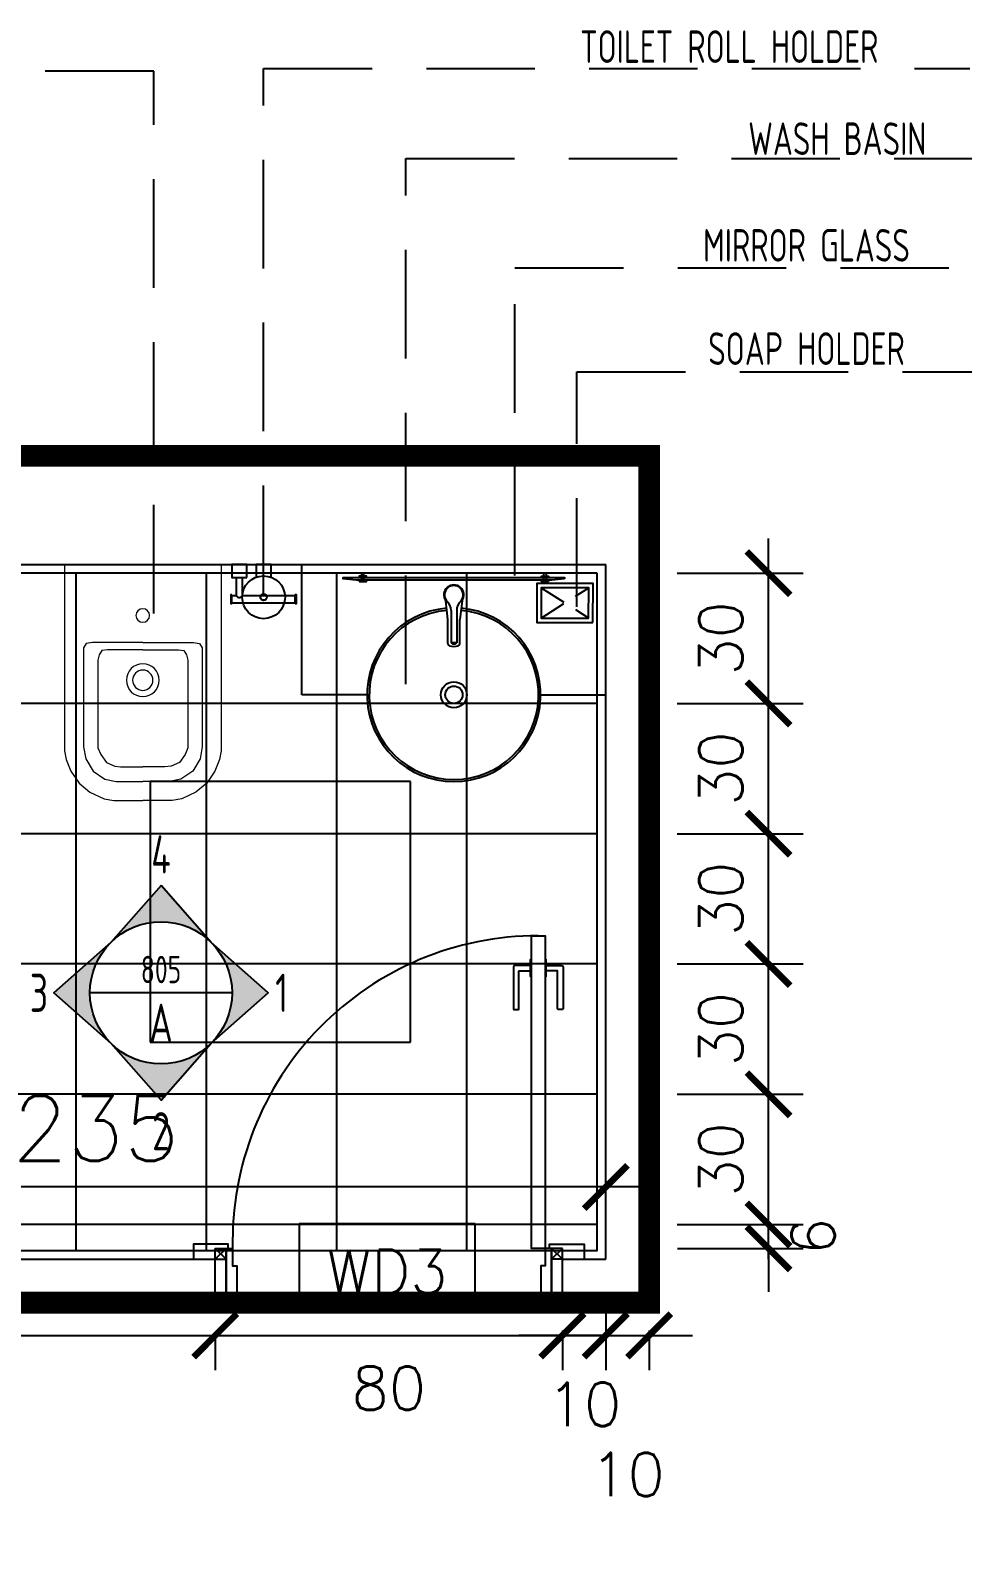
# Model space of a CAD drawing. Header units: centimetres. Extents: x -1797 to 2001, y -8788 to 1856.
# Drawn here: x -848.2 to -631.2, y -7765.4 to -7417.3 of the extents above; entities that cross this region are included whole.
import ezdxf
from ezdxf.enums import TextEntityAlignment as Align
from ezdxf.xclip import XClip

# ---------------------------------------------------------------- set-up
doc = ezdxf.new("R2010")
doc.units = ezdxf.units.CM
doc.header["$LTSCALE"] = 100
doc.header["$MEASUREMENT"] = 0
doc.header["$XCLIPFRAME"] = 0
doc.header["$PDMODE"] = 35
for name, pattern in [('[01]-A-P4-PL0 (Grnd Flr 4-Bedrm)$0$[01]-A-P4-PL0 (Grnd Flr 4-Bedrm)$0$HIDDEN', [0.375, 0.25, -0.125]), ('HIDDEN', [0.375, 0.25, -0.125]), ('HIDDEN2', [0.1875, 0.125, -0.0625])]:
    doc.linetypes.add(name, pattern=pattern)
for name, color, linetype in [('A0-01 FLOOR PLANS$0$BATH FIXTURES', 85, 'Continuous'), ('A0-01 FLOOR PLANS$0$COUNTERS', 85, 'Continuous'), ('A0-01 FLOOR PLANS$0$DOOR', 1, 'Continuous'), ('A0-01 FLOOR PLANS$0$TEXT-SCHED', 3, 'Continuous'), ('A0-01 FLOOR PLANS$0$WALL-01', 7, 'Continuous'), ('BATH FIXTURES', 85, 'Continuous'), ('DIM', 1, 'Continuous'), ('HATCH-1', 252, 'Continuous'), ('HIDDEN -03', 8, 'HIDDEN'), ('ID_Ceiling_01', 161, 'Continuous'), ('ID_Flooring_01', 123, 'Continuous'), ('ID_Flooring_02', 127, 'Continuous'), ('Text-1', 3, 'Continuous'), ('WALL-01', 7, 'Continuous'), ('WALL-04', 1, 'Continuous')]:
    doc.layers.add(name, color=color, linetype=linetype)
doc.styles.add('22', font='romans.shx')
doc.styles.add('A0-01 FLOOR PLANS$0$A0-01 GROUND FLOOR PLAN - For Entry modification$0$ROMANS', font='romans')
doc.styles.add('HB25Small', font='ARCHSTYL.SHX', dxfattribs={"width": 0.8, "height": 2.5})
doc.styles.add('HB35Norm', font='ARCHSTYL.SHX', dxfattribs={"width": 0.8, "height": 3.5})
doc.dimstyles.new('100', dxfattribs={"dimtxt": 15, "dimasz": 10, "dimexe": 8, "dimexo": 12, "dimgap": 6, "dimtad": 1, "dimdec": 0, "dimzin": 0, "dimdsep": 46, "dimtxsty": '22', "dimblk": 'ARCHTICK', "dimcen": 30, "dimdle": 8, "dimclrd": 1, "dimclre": 1, "dimclrt": 2, "dimadec": 0, "dimazin": 0, "dimtfac": 1, "dimtdec": 0, "dimtmove": 2, "dimatfit": 3, "dimldrblk": 'OBLIQUE', "dimfxl": 100, "dimtolj": 1, "dimtzin": 0, "dimarcsym": 0})
doc.dimstyles.new('A0-01 FLOOR PLANS$0$A0-01 GROUND FLOOR PLAN - For Entry modification$0$text', dxfattribs={"dimtxt": 18, "dimasz": 10, "dimexe": 10, "dimexo": 10, "dimgap": -6, "dimtad": 1, "dimtih": 1, "dimtoh": 1, "dimdec": 0, "dimdsep": 46, "dimtxsty": 'A0-01 FLOOR PLANS$0$A0-01 GROUND FLOOR PLAN - For Entry modification$0$ROMANS', "dimblk1": 'A0-01 FLOOR PLANS$0$A0-01 GROUND FLOOR PLAN - For Entry modification$0$_ARCHTICK', "dimblk2": 'A0-01 FLOOR PLANS$0$A0-01 GROUND FLOOR PLAN - For Entry modification$0$_ARCHTICK', "dimsah": 1, "dimcen": 25, "dimdle": 10, "dimse1": 1, "dimse2": 1, "dimsd1": 1, "dimsd2": 1, "dimclrd": 1, "dimclre": 1, "dimclrt": 2, "dimadec": 0, "dimazin": 0, "dimtfac": 1, "dimtdec": 0, "dimtmove": 2, "dimatfit": 3, "dimldrblk": 'A0-01 FLOOR PLANS$0$A0-01 GROUND FLOOR PLAN - For Entry modification$0$_ARCHTICK', "dimfxl": 1, "dimtolj": 1, "dimtzin": 0, "dimarcsym": 0})

# ---------------------------------------------------------------- blocks, each defined once
blk = doc.blocks.new('A0-01 FLOOR PLANS$0$Bath_WashBasin_D-40_01')
for p, q in [((-1.400000000001455, -7.95743741578076), (-1.875695655495292, -3.631076935400415)), ((-0.6500000000014552, -5.899999999999409), (-0.6500000000014552, -13.37462112513072)), ((0.6500000000014552, -5.899999999999409), (0.6499999999996362, -13.37462112513163)), ((1.875695747105055, -3.631076806308556), (1.399999999997817, -7.95743741577985)), ((-1.400000000001455, -13.50000000001114), (-1.400000000001455, -7.95743741578076)), ((1.400000000001455, -13.50000000001137), (1.399999999997817, -7.95743741577985)), ((0.6499999999996362, -13.37462112513163), (-0.6500000000014552, -13.37462112513072))]:
    blk.add_line(p, q)
for radius in [3, 2]:
    blk.add_circle((0, -25.29999999999995), radius)
for centre, radius, start, end in [((0, -2.299999999999955), 2.3, 324.638799914415, 215.3612040288909), ((-1.582957338541746e-07, -2.299999999999955), 2.15, 320.9724882482038, 219.0275117517658), ((0, -25.29999999999995), 20, 94.83111626822225, 85.1688835999918), ((0, -25.29999999999995), 19.5, 94.79409498001834, 85.20590491068913), ((-3.610917456431707, -5.890088038634531), 2.960934047014879, 359.8081974793789, 49.04726669728846), ((3.61091713984024, -5.890088038634531), 2.960934047014879, 130.9527333027286, 180.1918025206211), ((0, -12.54999999999995), 1.05, 231.7533801217575, 308.2466198783646)]:
    blk.add_arc(centre, radius, start, end)
blk.add_ellipse((-2.257191226817667e-06, -13.50000000004525), major_axis=(-1.399997742810228, 4.547473508864641e-11), ratio=0.5000008061070239, start_param=6.283185307179586, end_param=9.42477796076938)
blk = doc.blocks.new('*D1126')
at = {"layer": 'A0-01 FLOOR PLANS$0$TEXT-SCHED', "color": 1, "lineweight": -2, "transparency": 16777216}
for p, q in [((-1550.108900710541, 2531.181393023823), (-1590.68032928197, 2531.181393023823)), ((-1590.68032928197, 2531.181393023823), (-1590.68032928197, 2509.181393023823)), ((-1550.108900710541, 2509.181393023823), (-1550.108900710541, 2531.181393023823)), ((-1590.68032928197, 2509.181393023823), (-1550.108900710541, 2509.181393023823))]:
    blk.add_line(p, q, dxfattribs=at)
at = {"layer": 'Defpoints', "color": 0, "transparency": 16777216}
blk.add_point((-1570.394614996266, 2520.181393023823), dxfattribs=at)
blk.add_point((-1570.394614996266, 2520.181393023823), dxfattribs=at)
blk.add_point((-1570.394614996266, 2520.181393023823), dxfattribs=at)
at = {"layer": 'A0-01 FLOOR PLANS$0$TEXT-SCHED', "color": 2, "transparency": 16777216, "insert": (-1570.394614996255, 2520.181393023823), "char_height": 8, "width": 47.14285714285714, "attachment_point": 5, "style": 'A0-01 FLOOR PLANS$0$A0-01 GROUND FLOOR PLAN - For Entry modification$0$ROMANS'}
blk.add_mtext('\\A1;{\\H1.25x;WD3}', dxfattribs=at)
blk = doc.blocks.new('A0-01 FLOOR PLANS$0$A0-01 GROUND FLOOR PLAN - For Entry modification$0$_ARCHTICK')
at = {"color": 0, "linetype": 'ByBlock', "const_width": 0.15}
blk.add_lwpolyline([(-0.5, -0.5), (0.5, 0.5)], dxfattribs=at)
blk = doc.blocks.new('A0-01 FLOOR PLANS$0$BID2')
at = {"layer": 'A0-01 FLOOR PLANS$0$BATH FIXTURES', "lineweight": 18}
for points in [[(18.07226992117648, 0), (0, 0), (0, -42.87335516365874), (0.3845909671235859, -44.94026304284034), (1.442244397148897, -47.63172132232376), (3.364633824114208, -50.37146550094349), (5.816019588688505, -52.4381472166624), (9.13259367712999, -53.97605875823592), (11.34322843640985, -54.31304231660943), (18.07226992117648, -54.31304231660943)], [(18.07226992117648, 0), (36.09636702494754, 0), (36.09636702494754, -42.87335516365874), (35.76006195696027, -44.94026304284034), (34.65457495472401, -47.63172132232376), (32.78024526343142, -50.37146550094349), (30.28091284491347, -52.4381472166624), (27.01239849214653, -53.97605875823592), (24.80119832421224, -54.31304231660943), (18.07226992117648, -54.31304231660943)], [(18.07226992117648, -17.92786455069199), (6.440683070721207, -17.92786455069199), (4.998891000497679, -18.21656220993009), (4.373775191539607, -19.22581665908729), (4.373775191539607, -41.96010710411883), (4.902771529148595, -44.74779793668131), (6.58497535947572, -47.63172132232376), (9.276433638959134, -49.41027078745992), (11.92028450969156, -49.98687453381899), (18.07226992117648, -49.98687453381899)], [(18.07226992117648, -19.65835428015453), (9.901549447915386, -19.65835428015453), (8.60371042125189, -19.80264656890813), (8.026767429699248, -20.81178793633444), (7.690349279981092, -22.01339440991887), (7.690349279981092, -42.20051886422061), (8.363185579419223, -43.73854348752411), (9.66102460608272, -45.56492652487304), (11.58352711478074, -46.43011484873841), (12.92942587711877, -46.62257995489745), (18.07226992117648, -46.62257995489745)], [(18.07226992117648, -17.92786455069199), (29.70385677162994, -17.92786455069199), (31.14610116877884, -18.21656220993009), (31.72259183340793, -19.22581665908729), (31.72259183340793, -41.96010710411883), (31.24188139493526, -44.74779793668131), (29.55990372806991, -47.63172132232376), (26.81993338598841, -49.41027078745992), (24.22470765958496, -49.98687453381899), (18.07226992117648, -49.98687453381899)], [(18.07226992117648, -19.65835428015453), (26.24344272136113, -19.65835428015453), (27.4931089306192, -19.80264656890813), (28.11777241265372, -20.81178793633444), (28.45419056237188, -22.01339440991887), (28.45419056237188, -42.20051886422061), (27.78135426293375, -43.73854348752411), (26.48351523627025, -45.56492652487304), (24.56112580930312, -46.43011484873841), (23.16728039302143, -46.62257995489745), (18.07226992117648, -46.62257995489745)]]:
    blk.add_lwpolyline(points, dxfattribs=at)
for points in [[(16.48618556219844, -11.75167964877437), (16.48618556219844, -10.88920528645303), (17.18548298668975, -10.18979478022993), (18.04840967593555, -10.18979478022993), (18.91088403825779, -10.18979478022993), (19.61029454447998, -10.88920528645303), (19.61029454447998, -11.75167964877437), (19.61029454447998, -12.61460633802017), (18.91088403825779, -13.31390376251147), (18.04840967593555, -13.31390376251147), (17.18548298668975, -13.31390376251147), (16.48618556219844, -12.61460633802017), (16.48618556219844, -11.75167964877437)], [(14.2754377211877, -26.65166777026388), (14.2754377211877, -24.56802379489454), (15.96431337364265, -22.87858273378515), (18.04840967593555, -22.87858273378515), (20.13205365130489, -22.87858273378515), (21.82138163068339, -24.56802379489454), (21.82138163068339, -26.65166777026388), (21.82138163068339, -28.7356509908268), (20.13205365130489, -30.42475280674353), (18.04840967593555, -30.42475280674353), (15.96431337364265, -30.42475280674353), (14.2754377211877, -28.7356509908268), (14.2754377211877, -26.65166777026388)], [(15.71711670968034, -26.65166777026388), (15.71711670968034, -25.36434534458294), (16.76074800506103, -24.32048788574048), (18.04840967593555, -24.32048788574048), (19.3357321016174, -24.32048788574048), (20.3792503152672, -25.36434534458294), (20.3792503152672, -26.65166777026388), (20.3792503152672, -27.9393294411384), (19.3357321016174, -28.9828476547882), (18.04840967593555, -28.9828476547882), (16.76074800506103, -28.9828476547882), (15.71711670968034, -27.9393294411384), (15.71711670968034, -26.65166777026388)]]:
    blk.add_open_spline(points, degree=3, knots=[0, 0, 0, 0, 1, 1, 1, 2, 2, 2, 3, 3, 3, 4, 4, 4, 4], dxfattribs=at)
blk = doc.blocks.new('A0-01 FLOOR PLANS$0$A$C9e603a0f')
at = {"layer": 'A0-01 FLOOR PLANS$0$BATH FIXTURES'}
for p, q in [((5.799988556183052, 2.94640825715851), (5.799988556183052, 7.392621228063945e-06)), ((5.799988556183052, 7.392621228063945e-06), (9.29998855617032, 7.392621228063945e-06)), ((9.29998855617032, 7.392621228063945e-06), (9.29998855617032, 2.94640825715851))]:
    blk.add_line(p, q, dxfattribs=at)
for points in [[(0.2499885560710027, 9.000007392183761), (-1.144392899732338e-05, 9.000007392183761), (-1.144392899732338e-05, 7.000007392183761), (0.2499885560710027, 7.000007392183761)], [(14.84998855607137, 7.000007392183761), (15.09998855607137, 7.000007392183761), (15.09998855607137, 9.000007392183761), (14.84998855607137, 9.000007392183761)], [(11.39998856486545, 3.000007392608495), (11.39998856486545, 7.392621228063945e-06), (14.89998856485272, 7.392621228063945e-06), (14.89998856485272, 3.000007392608495)]]:
    blk.add_lwpolyline(points, close=True, dxfattribs=at)
for points in [[(14.84998855607137, 8.800007392183943), (0.2499885560710027, 8.800007392183943), (0.2499885560710027, 7.200007392183579), (12.44998856485927, 7.200007392183579), (12.44998856485927, 3.000007392608495)], [(13.8499885648589, 3.000007392608495), (13.8499885648589, 7.200007392183579), (14.84998855607137, 7.200007392183579)]]:
    blk.add_lwpolyline(points, dxfattribs=at)
for radius in [4.925000000000001, 0.75, 0.7000000000000001]:
    blk.add_circle((7.549988556177595, 7.5500073926205), radius, dxfattribs=at)
blk.add_open_spline([(13.84998849808562, 7.200007478994848), (13.84998854230889, 7.200007421522059), (13.84998741511936, 7.200008398208411), (13.84967071806659, 7.200285507905392), (13.82737401440227, 7.219966781479343), (13.75136595131971, 7.284977974757567), (13.69826797195401, 7.329841975010822), (13.5743973293329, 7.426741156206845), (13.50351211755606, 7.479778705892386), (13.34230845136608, 7.57263644982504), (13.24810772077672, 7.613266918765476), (13.04751368303459, 7.612138952596979), (12.95516272200894, 7.571453616250437), (12.79428735376587, 7.478255936506685), (12.72429323917913, 7.425779428937858), (12.60065158773341, 7.328969123464049), (12.54801492957904, 7.284477551561395), (12.47178752368654, 7.219259450938807), (12.44998856472648, 7.200007392162661), (12.44998856485927, 7.200007392184489)], degree=3, knots=[0, 0, 0, 0, 0.0009139183035719112, 0.0009139183035719112, 0.1257996785156254, 0.1257996785156254, 0.2506854387276788, 0.2506854387276788, 0.3755711989397323, 0.3755711989397323, 0.5004569591517858, 0.5004569591517858, 0.6253427193638394, 0.6253427193638394, 0.750228479575893, 0.750228479575893, 0.8751142397879464, 0.8751142397879464, 1, 1, 1, 1], dxfattribs=at)
blk = doc.blocks.new('A0-01 FLOOR PLANS$0$DOOR 25CM')
at = {"layer": 'A0-01 FLOOR PLANS$0$DOOR'}
blk.add_lwpolyline([(-4739.051382942911, 1353.502083427588), (-4735.051382942907, 1353.502083427601), (-4735.051382942907, 1261.502083427614), (-4739.051382942911, 1261.502083427614)], close=True, dxfattribs=at)
for points in [[(-4739.351382943201, 1344.802083427599), (-4743.846896726278, 1344.802083427575, 0.41421356237155), (-4744.346896726278, 1344.302083427575), (-4744.346896726278, 1332.002083427572, 0.414213562373095), (-4744.146896726277, 1331.802083427571), (-4742.946896726276, 1331.802083427571, 0.4142135623727761), (-4742.746896726276, 1332.002083427572), (-4742.746896726265, 1343.002083427574, -0.4142135623705012), (-4742.546896726264, 1343.202083427573), (-4739.35138294319, 1343.202083427598)], [(-4734.751382943174, 1344.802083427599), (-4730.255869160097, 1344.802083427575, -0.41421356237155), (-4729.755869160101, 1344.302083427575), (-4729.755869160101, 1332.002083427572, -0.414213562373095), (-4729.955869160098, 1331.802083427571), (-4731.155869160099, 1331.802083427571, -0.4142135623727761), (-4731.355869160099, 1332.002083427572), (-4731.35586916011, 1343.002083427574, 0.4142135623705012), (-4731.555869160111, 1343.202083427573), (-4734.751382943188, 1343.202083427598)]]:
    blk.add_lwpolyline(points, format="xyb", dxfattribs=at)
for points in [[(-4739.051382943187, 1341.50208342759), (-4739.351382943187, 1341.50208342759), (-4739.351382943187, 1346.50208342759), (-4739.051382943187, 1346.50208342759)], [(-4735.051382943187, 1341.502083427588), (-4734.751382943188, 1341.50208342759), (-4734.751382943188, 1346.50208342759), (-4735.051382943187, 1346.50208342759)]]:
    blk.add_lwpolyline(points, dxfattribs=at)
blk.add_arc((-4737.113584676754, 1263.562647144771), 89.93945779204935, 89.96037448751443, 181.3127934952219, dxfattribs=at)
blk = doc.blocks.new('A0-01 FLOOR PLANS$0$70-100')
at = {"layer": 'A0-01 FLOOR PLANS$0$DOOR', "linetype": 'Continuous'}
for p, q in [((-5.000000000189175, 12.49999999998545), (-5.000000000189175, 9.999999999996362)), ((84.97805208878708, 12.49999999998545), (84.97805208878708, 9.999999999996362)), ((-4.999999999978172, -2.500000000005457), (-4.999999999978172, 0)), ((84.97805208900536, -2.500000000005457), (84.97805208900536, 0)), ((2.500000000003638, -2.500000000023647), (2.500000000003638, -3.54702933691442e-11)), ((77.47805208902355, -2.500000000023647), (77.47805208902355, -3.54702933691442e-11))]:
    blk.add_line(p, q, dxfattribs=at)
at = {"layer": 'A0-01 FLOOR PLANS$0$DOOR'}
for p, q in [((-2.146407496184111e-10, 12.50000000000909), (2.499999999785359, 12.50000000001091)), ((-2.146407496184111e-10, 10), (-2.146407496184111e-10, 12.49999999999636)), ((2.499999999785359, 12.49999999999636), (-2.110027708113194e-10, 10)), ((2.499999999781721, 9.999999999996362), (-2.146407496184111e-10, 12.49999999999636)), ((79.97805208881255, 12.50000000000909), (77.47805208881255, 12.50000000001091)), ((77.47805208881255, 12.49999999999636), (79.97805208880891, 10)), ((77.47805208881618, 9.999999999996362), (79.97805208881255, 12.49999999999636)), ((79.97805208881255, 10), (79.97805208881255, 12.49999999999636)), ((-2.219167072325945e-10, 10), (2.499999999781721, 9.999999999996362)), ((79.97805208881982, 10), (77.47805208881618, 9.999999999996362)), ((2.500000000003638, -2.500000000023647), (0, 0)), ((77.47805208902355, -2.500000000023647), (79.97805208902719, 0)), ((3.637978807091713e-12, -1.818989403545856e-12), (3.637978807091713e-12, -2.500000000023647)), ((2.499999999996362, -2.364686224609613e-11), (3.637978807091713e-12, -2.500000000023647)), ((4.729372449219227e-11, -1.818989403545856e-12), (2.500000000025466, -2.364686224609613e-11)), ((2.546585164964199e-11, -2.5), (2.5, -2.500000000045475)), ((77.47805208903083, -2.364686224609613e-11), (79.97805208902355, -2.500000000023647)), ((79.9780520889799, -1.818989403545856e-12), (77.47805208900172, -2.364686224609613e-11)), ((79.97805208900172, -2.5), (77.47805208902719, -2.500000000045475)), ((79.97805208902355, -1.818989403545856e-12), (79.97805208902355, -2.500000000023647))]:
    blk.add_line(p, q, dxfattribs=at)
for points in [[(2.999999999785359, 12.49999999998909), (2.999999999785359, 13.49999999998909), (-5.000000000200089, 13.49999999997999), (-5.000000000189175, 12.49999999998545)], [(2.499999999781721, 12.49999999999636), (2.499999999781721, -2.499999999195097)], [(2.499999999785359, 12.50000000001091), (3.999999999785359, 12.50000000000909), (3.999999999781721, 8.500000000007276), (4.999999999785359, 8.500000000007276), (5, -2.50000000003547), (2.5, -2.50000000003547), (2.499999999781721, 12.50000000001091)], [(77.47805208881255, 12.50000000001091), (75.97805208881255, 12.50000000000909), (75.97805208881618, 8.500000000007276), (74.97805208881255, 8.500000000007276), (74.97805208902719, -2.50000000003547), (77.47805208902719, -2.50000000003547), (77.47805208881618, 12.50000000001091)], [(76.97805208881255, 12.49999999998909), (76.97805208881255, 13.49999999998909), (84.978052088798, 13.49999999997999), (84.97805208878708, 12.49999999998545)], [(77.47805208881618, 12.49999999999636), (77.47805208881618, -2.499999999195097)], [(3, -2.500000000009095), (3, -3.500000000009095), (-4.99999999998181, -3.499999999998181), (-4.999999999978172, -2.500000000005457)], [(76.97805208902719, -2.500000000009095), (76.97805208902719, -3.500000000009095), (84.978052089009, -3.499999999998181), (84.97805208900536, -2.500000000005457)]]:
    blk.add_lwpolyline(points, dxfattribs=at)
at = {"layer": 'A0-01 FLOOR PLANS$0$DOOR', "linetype": 'Continuous', "xscale": -0.7825568214834222, "yscale": 0.7825568214834222, "zscale": 0.7825568214834222}
blk.add_blockref('A0-01 FLOOR PLANS$0$DOOR 25CM', (-3701.446759796699, -974.6970607018202), dxfattribs=at)
blk = doc.blocks.new('ELEVATN')
at = {"linetype": 'ByBlock'}
for points in [[(4.596194077712539, 4.596194077712425), (0, 9.80769564967295), (-4.596194077712596, 4.596194077712425, -0.4142135623730931)], [(-4.596194077712596, 4.596194077712425), (-9.807695649673065, 0), (-4.596194077712596, -4.596194077712425, -0.4142135623730931)], [(4.596194077712539, 4.596194077712425), (9.807695649673008, 0), (4.596194077712539, -4.596194077712425, 0.4142135623730931)], [(4.596194077712539, -4.596194077712425), (-5.684341886080801e-14, -9.80769564967295), (-4.596194077712596, -4.596194077712425, 0.4142135623730931)]]:
    blk.add_hatch(color=256, dxfattribs=at).paths.add_polyline_path(points)
at = {"color": 0, "linetype": 'ByBlock'}
blk.add_line((6.5, 0), (-6.5, 0), dxfattribs=at)
at = {"linetype": 'ByBlock'}
blk.add_lwpolyline([(-5.684341886080801e-14, -9.80769564967295), (-4.596194077712596, -4.596194077712425), (-9.807695649673065, 0), (-4.596194077712596, 4.596194077712425), (0, 9.80769564967295), (4.596194077712539, 4.596194077712425), (9.807695649673008, 0), (4.596194077712539, -4.596194077712425)], close=True, dxfattribs=at)
blk.add_lwpolyline([(6.5, 0, 0.9999999999999999), (-6.5, 0, 0.9999999999999999)], format="xyb", close=True, dxfattribs=at)
at = {"color": 0, "linetype": 'ByBlock', "width": 0.8, "flags": 4}
for tag, height, style, p in [('TOP', 3.5, 'HB35Norm', (3.299600857506732, 16.36734951477926)), ('ELEV', 3.5, 'HB35Norm', (4.338364090425499, 6.453269649810863)), ('SHEET', 2.5, 'HB25Small', (4.102678314889317, 0.5236679964725361)), ('BOTTOM', 3.5, 'HB35Norm', (7.149135191264463, -8.937534792909295))]:
    blk.add_attdef(tag, text='', height=height, dxfattribs=dict(at, style=style)).set_placement(p, align=Align.MIDDLE_CENTER)
at = {"color": 0, "linetype": 'ByBlock', "style": 'HB35Norm', "width": 0.8, "flags": 4}
blk.add_attdef('LEFT', text='', height=3.5, dxfattribs=at).set_placement((-2.011681955190056, 3.714907360935437), align=Align.MIDDLE_RIGHT)
blk.add_attdef('RIGHT', text='', height=3.5, dxfattribs=at).set_placement((10.43832051006086, 3.714907360935437), align=Align.MIDDLE_LEFT)
blk = doc.blocks.new('_ARCHTICK')
at = {"color": 0, "linetype": 'ByBlock', "const_width": 0.15}
blk.add_lwpolyline([(-0.5, -0.5), (0.5, 0.5)], dxfattribs=at)
blk = doc.blocks.new('*D366')
at = {"layer": 'Defpoints', "color": 0, "transparency": 16777216}
for p in [(-950.5750925141292, -7683.723698286192), (-950.5750925141292, -7700.365332697324), (-715.5750925141292, -7700.365332697324)]:
    blk.add_point(p, dxfattribs=at)
at = {"layer": 'WALL-01', "color": 1, "lineweight": -2, "transparency": 16777216}
for p, q in [((-950.5750925141292, -7688.365332697324), (-950.5750925141292, -7675.723698286192)), ((-715.5750925141292, -7688.365332697324), (-715.5750925141292, -7675.723698286192)), ((-707.5750925141292, -7683.723698286192), (-958.5750925141292, -7683.723698286192))]:
    blk.add_line(p, q, dxfattribs=at)
at = {"layer": 'WALL-01', "color": 1, "lineweight": -2, "transparency": 16777216, "xscale": 10, "yscale": 10, "zscale": 10, "rotation": 180}
blk.add_blockref('_ARCHTICK', (-950.5750925141292, -7683.723698286192), dxfattribs=at)
at = {"layer": 'WALL-01', "color": 1, "lineweight": -2, "transparency": 16777216, "xscale": 10, "yscale": 10, "zscale": 10}
blk.add_blockref('_ARCHTICK', (-715.5750925141292, -7683.723698286192), dxfattribs=at)
at = {"layer": 'WALL-01', "color": 2, "transparency": 16777216, "insert": (-833.0750925141292, -7670.223698286192), "char_height": 15, "attachment_point": 5, "style": '22'}
blk.add_mtext('\\A1;235', dxfattribs=at)
blk = doc.blocks.new('_OBLIQUE')
at = {"color": 0, "linetype": 'ByBlock'}
blk.add_line((-0.5, -0.5), (0.5, 0.5), dxfattribs=at)
blk = doc.blocks.new('[01]-A-P4-PL0 (Grnd Flr 4-Bedrm)$0$[01]-A-P4-PL0 (Grnd Flr 4-Bedrm)$0$Mirror Screw-flat-5')
at = {"layer": 'WALL-04'}
blk.add_lwpolyline([(-2.542697161694903, -11.80700000024249), (-2.542697161695017, -11.80000000019147), (-2.537697161695007, -11.80000000019147), (-2.537697161694922, -11.80700000024249)], dxfattribs=at)
for points in [[(-2.531824019302633, -11.81000000024248), (-2.548570167536184, -11.81000000024248), (-2.548570167536184, -11.80700000024249), (-2.531824019302633, -11.80700000024249)], [(-2.531824019302633, -11.81899999525998), (-2.548570167536184, -11.81899999525998), (-2.548570167536184, -11.81599999525998), (-2.531824019302633, -11.81599999525998)]]:
    blk.add_lwpolyline(points, close=True, dxfattribs=at)
at = {"layer": 'WALL-04', "linetype": '[01]-A-P4-PL0 (Grnd Flr 4-Bedrm)$0$[01]-A-P4-PL0 (Grnd Flr 4-Bedrm)$0$HIDDEN', "ltscale": 0.01}
blk.add_lwpolyline([(-2.537697161694922, -11.80700000024249), (-2.537697093419411, -11.81899999525998), (-2.542697093419406, -11.81899999525998), (-2.542697161694903, -11.80700000024249)], dxfattribs=at)
blk = doc.blocks.new('[01]-A-P4-PL0 (Grnd Flr 4-Bedrm)$0$[01]-A-P4-PL0 (Grnd Flr 4-Bedrm)$0$Mirror Screw-flat-6')
at = {"layer": 'WALL-04'}
blk.add_lwpolyline([(2.542697161694925, -11.80700000024249), (2.54269716169501, -11.80000000019148), (2.537697161695014, -11.80000000019148), (2.537697161694929, -11.80700000024249)], dxfattribs=at)
for points in [[(2.531824019302626, -11.81000000024249), (2.548570167536177, -11.81000000024249), (2.548570167536177, -11.80700000024249), (2.531824019302626, -11.80700000024249)], [(2.531824019302626, -11.81899999525998), (2.548570167536177, -11.81899999525998), (2.548570167536177, -11.81599999525998), (2.531824019302626, -11.81599999525998)]]:
    blk.add_lwpolyline(points, close=True, dxfattribs=at)
at = {"layer": 'WALL-04', "linetype": '[01]-A-P4-PL0 (Grnd Flr 4-Bedrm)$0$[01]-A-P4-PL0 (Grnd Flr 4-Bedrm)$0$HIDDEN', "ltscale": 0.01}
blk.add_lwpolyline([(2.537697161694929, -11.80700000024249), (2.537697093419418, -11.81899999525998), (2.542697093419413, -11.81899999525998), (2.542697161694925, -11.80700000024249)], dxfattribs=at)
blk = doc.blocks.new('*D459')
at = {"layer": 'Defpoints', "color": 0, "transparency": 16777216}
for p in [(-711.1054331194794, -7692.365332697327), (-678.0744356815483, -7692.365332697327), (-711.057589047334, -7697.86533269734)]:
    blk.add_point(p, dxfattribs=at)
at = {"layer": 'DIM', "color": 1, "lineweight": -2, "transparency": 16777216}
for p, q in [((-678.0744356815483, -7692.365332697327), (-678.0744356815483, -7682.365332697327)), ((-699.1054331194794, -7692.365332697327), (-670.0744356815483, -7692.365332697327)), ((-678.0744356815483, -7697.86533269734), (-678.0744356815483, -7692.365332697327)), ((-699.057589047334, -7697.86533269734), (-670.0744356815483, -7697.86533269734)), ((-678.0744356815483, -7697.86533269734), (-678.0744356815483, -7707.86533269734))]:
    blk.add_line(p, q, dxfattribs=at)
at = {"layer": 'DIM', "color": 1, "lineweight": -2, "transparency": 16777216, "xscale": 10, "yscale": 10, "zscale": 10}
for p, rotation in [((-678.0744356815483, -7692.365332697327), 270), ((-678.0744356815483, -7697.86533269734), 90)]:
    blk.add_blockref('_ARCHTICK', p, dxfattribs=dict(at, rotation=rotation))
at = {"layer": 'DIM', "color": 2, "transparency": 16777216, "insert": (-667.7737558243371, -7695.115332697332), "char_height": 10, "attachment_point": 5, "rotation": 90, "style": '22'}
blk.add_mtext('\\A1;6', dxfattribs=at)
blk = doc.blocks.new('*D460')
at = {"layer": 'Defpoints', "color": 0, "transparency": 16777216}
for p in [(-711.1054331194794, -7662.365332697327), (-678.0744356815485, -7662.365332697327), (-711.1054331194794, -7692.365332697327)]:
    blk.add_point(p, dxfattribs=at)
at = {"layer": 'DIM', "color": 1, "lineweight": -2, "transparency": 16777216}
for p, q in [((-678.0744356815485, -7700.365332697327), (-678.0744356815485, -7654.365332697327)), ((-699.1054331194794, -7662.365332697327), (-670.0744356815485, -7662.365332697327)), ((-699.1054331194794, -7692.365332697327), (-670.0744356815485, -7692.365332697327))]:
    blk.add_line(p, q, dxfattribs=at)
at = {"layer": 'DIM', "color": 1, "lineweight": -2, "transparency": 16777216, "xscale": 10, "yscale": 10, "zscale": 10}
for p, rotation in [((-678.0744356815485, -7662.365332697327), 90), ((-678.0744356815485, -7692.365332697327), 270)]:
    blk.add_blockref('_ARCHTICK', p, dxfattribs=dict(at, rotation=rotation))
at = {"layer": 'DIM', "color": 2, "transparency": 16777216, "insert": (-689.0744356815505, -7677.365332697325), "char_height": 10, "attachment_point": 5, "rotation": 90, "style": '22'}
blk.add_mtext('\\A1;30', dxfattribs=at)
blk = doc.blocks.new('*D461')
at = {"layer": 'Defpoints', "color": 0, "transparency": 16777216}
for p in [(-711.1054331194794, -7632.365332697327), (-678.074435681549, -7632.365332697327), (-711.1054331194794, -7662.365332697327)]:
    blk.add_point(p, dxfattribs=at)
at = {"layer": 'DIM', "color": 1, "lineweight": -2, "transparency": 16777216}
for p, q in [((-678.074435681549, -7670.365332697327), (-678.074435681549, -7624.365332697327)), ((-699.1054331194794, -7632.365332697327), (-670.074435681549, -7632.365332697327)), ((-699.1054331194794, -7662.365332697327), (-670.074435681549, -7662.365332697327))]:
    blk.add_line(p, q, dxfattribs=at)
at = {"layer": 'DIM', "color": 1, "lineweight": -2, "transparency": 16777216, "xscale": 10, "yscale": 10, "zscale": 10}
for p, rotation in [((-678.074435681549, -7632.365332697327), 90), ((-678.074435681549, -7662.365332697327), 270)]:
    blk.add_blockref('_ARCHTICK', p, dxfattribs=dict(at, rotation=rotation))
at = {"layer": 'DIM', "color": 2, "transparency": 16777216, "insert": (-689.074435681551, -7647.365332697325), "char_height": 10, "attachment_point": 5, "rotation": 90, "style": '22'}
blk.add_mtext('\\A1;30', dxfattribs=at)
blk = doc.blocks.new('*D462')
at = {"layer": 'Defpoints', "color": 0, "transparency": 16777216}
for p in [(-711.1054331194794, -7602.365332697327), (-678.0744356815494, -7602.365332697327), (-711.1054331194794, -7632.365332697327)]:
    blk.add_point(p, dxfattribs=at)
at = {"layer": 'DIM', "color": 1, "lineweight": -2, "transparency": 16777216}
for p, q in [((-678.0744356815494, -7640.365332697327), (-678.0744356815494, -7594.365332697327)), ((-699.1054331194794, -7602.365332697327), (-670.0744356815494, -7602.365332697327)), ((-699.1054331194794, -7632.365332697327), (-670.0744356815494, -7632.365332697327))]:
    blk.add_line(p, q, dxfattribs=at)
at = {"layer": 'DIM', "color": 1, "lineweight": -2, "transparency": 16777216, "xscale": 10, "yscale": 10, "zscale": 10}
for p, rotation in [((-678.0744356815494, -7602.365332697327), 90), ((-678.0744356815494, -7632.365332697327), 270)]:
    blk.add_blockref('_ARCHTICK', p, dxfattribs=dict(at, rotation=rotation))
at = {"layer": 'DIM', "color": 2, "transparency": 16777216, "insert": (-689.0744356815514, -7617.365332697325), "char_height": 10, "attachment_point": 5, "rotation": 90, "style": '22'}
blk.add_mtext('\\A1;30', dxfattribs=at)
blk = doc.blocks.new('*D463')
at = {"layer": 'Defpoints', "color": 0, "transparency": 16777216}
for p in [(-711.1054331194794, -7572.365332697327), (-678.0744356815499, -7572.365332697327), (-711.1054331194794, -7602.365332697327)]:
    blk.add_point(p, dxfattribs=at)
at = {"layer": 'DIM', "color": 1, "lineweight": -2, "transparency": 16777216}
for p, q in [((-678.0744356815499, -7610.365332697327), (-678.0744356815499, -7564.365332697327)), ((-699.1054331194794, -7572.365332697327), (-670.0744356815499, -7572.365332697327)), ((-699.1054331194794, -7602.365332697327), (-670.0744356815499, -7602.365332697327))]:
    blk.add_line(p, q, dxfattribs=at)
at = {"layer": 'DIM', "color": 1, "lineweight": -2, "transparency": 16777216, "xscale": 10, "yscale": 10, "zscale": 10}
for p, rotation in [((-678.0744356815499, -7572.365332697327), 90), ((-678.0744356815499, -7602.365332697327), 270)]:
    blk.add_blockref('_ARCHTICK', p, dxfattribs=dict(at, rotation=rotation))
at = {"layer": 'DIM', "color": 2, "transparency": 16777216, "insert": (-689.0744356815519, -7587.365332697325), "char_height": 10, "attachment_point": 5, "rotation": 90, "style": '22'}
blk.add_mtext('\\A1;30', dxfattribs=at)
blk = doc.blocks.new('*D464')
at = {"layer": 'Defpoints', "color": 0, "transparency": 16777216}
for p in [(-711.1054331194794, -7542.365332697327), (-678.0744356815503, -7542.365332697327), (-711.1054331194794, -7572.365332697327)]:
    blk.add_point(p, dxfattribs=at)
at = {"layer": 'DIM', "color": 1, "lineweight": -2, "transparency": 16777216}
for p, q in [((-678.0744356815503, -7580.365332697327), (-678.0744356815503, -7534.365332697327)), ((-699.1054331194794, -7542.365332697327), (-670.0744356815503, -7542.365332697327)), ((-699.1054331194794, -7572.365332697327), (-670.0744356815503, -7572.365332697327))]:
    blk.add_line(p, q, dxfattribs=at)
at = {"layer": 'DIM', "color": 1, "lineweight": -2, "transparency": 16777216, "xscale": 10, "yscale": 10, "zscale": 10}
for p, rotation in [((-678.0744356815503, -7542.365332697327), 90), ((-678.0744356815503, -7572.365332697327), 270)]:
    blk.add_blockref('_ARCHTICK', p, dxfattribs=dict(at, rotation=rotation))
at = {"layer": 'DIM', "color": 2, "transparency": 16777216, "insert": (-689.0744356815524, -7557.365332697325), "char_height": 10, "attachment_point": 5, "rotation": 90, "style": '22'}
blk.add_mtext('\\A1;30', dxfattribs=at)
blk = doc.blocks.new('*D905')
at = {"layer": 'Defpoints', "color": 0, "transparency": 16777216}
for p in [(-950.5750925141292, -7700.365332697324), (-805.553144603171, -7705.365332697327), (-805.553144603171, -7717.907326253237)]:
    blk.add_point(p, dxfattribs=at)
at = {"layer": 'DIM', "color": 1, "lineweight": -2, "transparency": 16777216}
for p, q in [((-950.5750925141292, -7712.365332697324), (-950.5750925141292, -7725.907326253237)), ((-805.553144603171, -7717.365332697327), (-805.553144603171, -7725.907326253237)), ((-958.5750925141292, -7717.907326253237), (-797.553144603171, -7717.907326253237))]:
    blk.add_line(p, q, dxfattribs=at)
at = {"layer": 'DIM', "color": 1, "lineweight": -2, "transparency": 16777216, "xscale": 10, "yscale": 10, "zscale": 10, "rotation": 180}
blk.add_blockref('_ARCHTICK', (-950.5750925141292, -7717.907326253237), dxfattribs=at)
at = {"layer": 'DIM', "color": 1, "lineweight": -2, "transparency": 16777216, "xscale": 10, "yscale": 10, "zscale": 10}
blk.add_blockref('_ARCHTICK', (-805.553144603171, -7717.907326253237), dxfattribs=at)
at = {"layer": 'DIM', "color": 2, "transparency": 16777216, "insert": (-878.0641185586501, -7730.715397783682), "char_height": 10, "attachment_point": 5, "style": '22'}
blk.add_mtext('\\A1;145', dxfattribs=at)
blk = doc.blocks.new('*D906')
at = {"layer": 'Defpoints', "color": 0, "transparency": 16777216}
for p in [(-805.553144603171, -7705.365332697327), (-725.5750925141292, -7704.772440579221), (-725.5750925141292, -7717.907326253237)]:
    blk.add_point(p, dxfattribs=at)
at = {"layer": 'DIM', "color": 1, "lineweight": -2, "transparency": 16777216}
for p, q in [((-805.553144603171, -7717.365332697327), (-805.553144603171, -7725.907326253237)), ((-725.5750925141292, -7716.772440579221), (-725.5750925141292, -7725.907326253237)), ((-813.553144603171, -7717.907326253237), (-717.5750925141292, -7717.907326253237))]:
    blk.add_line(p, q, dxfattribs=at)
at = {"layer": 'DIM', "color": 1, "lineweight": -2, "transparency": 16777216, "xscale": 10, "yscale": 10, "zscale": 10, "rotation": 180}
blk.add_blockref('_ARCHTICK', (-805.553144603171, -7717.907326253237), dxfattribs=at)
at = {"layer": 'DIM', "color": 1, "lineweight": -2, "transparency": 16777216, "xscale": 10, "yscale": 10, "zscale": 10}
blk.add_blockref('_ARCHTICK', (-725.5750925141292, -7717.907326253237), dxfattribs=at)
at = {"layer": 'DIM', "color": 2, "transparency": 16777216, "insert": (-765.5641185586501, -7730.040806211568), "char_height": 10, "attachment_point": 5, "style": '22'}
blk.add_mtext('\\A1;80', dxfattribs=at)
blk = doc.blocks.new('*D907')
at = {"layer": 'Defpoints', "color": 0, "transparency": 16777216}
for p in [(-715.5750925141292, -7700.365332697324), (-725.5750925141292, -7704.772440579221), (-715.5750925141292, -7717.907326253237)]:
    blk.add_point(p, dxfattribs=at)
at = {"layer": 'DIM', "color": 1, "lineweight": -2, "transparency": 16777216}
for p, q in [((-715.5750925141292, -7712.365332697324), (-715.5750925141292, -7725.907326253237)), ((-725.5750925141292, -7716.772440579221), (-725.5750925141292, -7725.907326253237)), ((-725.5750925141292, -7717.907326253237), (-735.5750925141292, -7717.907326253237)), ((-725.5750925141292, -7717.907326253237), (-715.5750925141292, -7717.907326253237)), ((-715.5750925141292, -7717.907326253237), (-705.5750925141292, -7717.907326253237))]:
    blk.add_line(p, q, dxfattribs=at)
at = {"layer": 'DIM', "color": 1, "lineweight": -2, "transparency": 16777216, "xscale": 10, "yscale": 10, "zscale": 10}
blk.add_blockref('_ARCHTICK', (-725.5750925141292, -7717.907326253237), dxfattribs=at)
at = {"layer": 'DIM', "color": 1, "lineweight": -2, "transparency": 16777216, "xscale": 10, "yscale": 10, "zscale": 10, "rotation": 180}
blk.add_blockref('_ARCHTICK', (-715.5750925141292, -7717.907326253237), dxfattribs=at)
at = {"layer": 'DIM', "color": 2, "transparency": 16777216, "insert": (-720.5750925141292, -7733.764837147148), "char_height": 10, "attachment_point": 5, "style": '22'}
blk.add_mtext('\\A1;10', dxfattribs=at)
blk = doc.blocks.new('*D908')
at = {"layer": 'Defpoints', "color": 0, "transparency": 16777216}
for p in [(-715.5750925141292, -7700.365332697324), (-705.5750925141292, -7704.772440579219), (-705.5750925141292, -7717.907326253237)]:
    blk.add_point(p, dxfattribs=at)
at = {"layer": 'DIM', "color": 1, "lineweight": -2, "transparency": 16777216}
for p, q in [((-715.5750925141292, -7712.365332697324), (-715.5750925141292, -7725.907326253237)), ((-705.5750925141292, -7716.772440579219), (-705.5750925141292, -7725.907326253237)), ((-715.5750925141292, -7717.907326253237), (-725.5750925141292, -7717.907326253237)), ((-715.5750925141292, -7717.907326253237), (-705.5750925141292, -7717.907326253237)), ((-705.5750925141292, -7717.907326253237), (-695.5750925141292, -7717.907326253237))]:
    blk.add_line(p, q, dxfattribs=at)
at = {"layer": 'DIM', "color": 1, "lineweight": -2, "transparency": 16777216, "xscale": 10, "yscale": 10, "zscale": 10}
blk.add_blockref('_ARCHTICK', (-715.5750925141292, -7717.907326253237), dxfattribs=at)
at = {"layer": 'DIM', "color": 1, "lineweight": -2, "transparency": 16777216, "xscale": 10, "yscale": 10, "zscale": 10, "rotation": 180}
blk.add_blockref('_ARCHTICK', (-705.5750925141292, -7717.907326253237), dxfattribs=at)
at = {"layer": 'DIM', "color": 2, "transparency": 16777216, "insert": (-710.5750925141292, -7749.907326253237), "char_height": 10, "attachment_point": 5, "style": '22'}
blk.add_mtext('\\A1;10', dxfattribs=at)
blk = doc.blocks.new('A0-01 FLOOR PLANS')
at = {"layer": 'A0-01 FLOOR PLANS$0$COUNTERS'}
for p, q in [((-1590.000000000121, 2653.000000000005), (-1590.000000000121, 2683.000000000005)), ((-1575.00000000006, 2653.000000000005), (-1590.000000000121, 2653.000000000005)), ((-1535.00000000006, 2653.000000000005), (-1520, 2653.000000000005))]:
    blk.add_line(p, q, dxfattribs=at)
at = {"layer": 'A0-01 FLOOR PLANS$0$WALL-01'}
for p, q in [((-1755, 2683.000000000005), (-1520, 2683.000000000005)), ((-1520, 2523.000000000005), (-1520, 2683.000000000005)), ((-1755, 2523.000000000005), (-1609.978052089042, 2523.000000000002)), ((-1609.978052089042, 2513.000000000002), (-1609.978052089042, 2523.000000000002)), ((-1530, 2513.000000000002), (-1530, 2523.000000000002)), ((-1530, 2523.000000000002), (-1520, 2523.000000000005)), ((-1530, 2513.000000000002), (-1520, 2513.000000000051)), ((-1520, 2278.000000000005), (-1520, 2513.000000000051))]:
    blk.add_line(p, q, dxfattribs=at)
at = {"layer": 'A0-01 FLOOR PLANS$0$BATH FIXTURES'}
for name, p in [('A0-01 FLOOR PLANS$0$BID2', (-1644.737100451033, 2683.000000000756)), ('A0-01 FLOOR PLANS$0$Bath_WashBasin_D-40_01', (-1555.00000000006, 2678.300000000006))]:
    blk.add_blockref(name, p, dxfattribs=at)
at = {"layer": 'A0-01 FLOOR PLANS$0$BATH FIXTURES', "rotation": 180}
blk.add_blockref('A0-01 FLOOR PLANS$0$A$C9e603a0f', (-1591.287204183163, 2683.000007392627), dxfattribs=at)
at = {"layer": 'A0-01 FLOOR PLANS$0$DOOR', "xscale": -1}
blk.add_blockref('A0-01 FLOOR PLANS$0$70-100', (-1530.000000000222, 2513.000000000002), dxfattribs=at)
at = {"layer": 'A0-01 FLOOR PLANS$0$TEXT-SCHED'}
dim = blk.add_linear_dim(base=(-1570.394614996266, 2520.181393023823), p1=(-1570.394614996266, 2520.181393023823), p2=(-1570.394614996266, 2520.181393023823), text='{\\H1.25x;WD3}', dimstyle='A0-01 FLOOR PLANS$0$A0-01 GROUND FLOOR PLAN - For Entry modification$0$text', override={"dimtxt": 8, "dimgap": -6, "dimclrt": 2}, dxfattribs=at)
dim.commit()
dim.dimension.update_dxf_attribs({"geometry": '*D1126', "text_midpoint": (-1570.394614996255, 2520.181393023823), "dimtype": 128})

msp = doc.modelspace()

# ---------------------------------------------------------------- linework, layer by layer
at = {"layer": 'BATH FIXTURES', "linetype": 'ByBlock'}
for points in [[(-718.5198651339927, -7553.710667263256), (-718.5160643599995, -7544.710668116348), (-731.474483310438, -7544.705195664899), (-731.4782840727896, -7553.705194858374)], [(-718.5198651339927, -7553.71066726314), (-718.5160643599995, -7544.710668116231), (-731.474483310438, -7544.705195664783), (-731.4782840727896, -7553.705194858258)], [(-719.5194427335703, -7552.710245117085), (-719.51648657602, -7545.710245739208), (-730.4749056992189, -7545.705617857637), (-730.4778618567691, -7552.705617235513)], [(-719.5194427335703, -7552.710245116969), (-719.51648657602, -7545.710245739092), (-730.4749056992189, -7545.70561785752), (-730.4778618567691, -7552.705617235397)]]:
    msp.add_lwpolyline(points, close=True, dxfattribs=at)
at = {"layer": 'HATCH-1', "linetype": 'HIDDEN2', "ltscale": 0.5}
for p, q in [((-730.4778618567691, -7552.705617235397), (-719.51648657602, -7545.710245739092)), ((-730.4778618567691, -7545.710245739092), (-719.51648657602, -7552.705617235397))]:
    msp.add_line(p, q, dxfattribs=at)
at = {"layer": 'HIDDEN -03'}
for points in [[(-819.7302240176637, -7551.636615768501), (-819.7302240176637, -7426.714870342834), (-971.1092896631799, -7426.714870342834)], [(-794.4122852534695, -7547.165332697323), (-794.4122852534695, -7426.147988407478), (-631.6728843984586, -7426.147988407478)], [(-761.6238567499186, -7567.900383037317), (-761.6238567499186, -7446.883038747472), (-631.2352249750638, -7446.883038747472)], [(-736.4924963348476, -7542.898293508745), (-736.4924963348476, -7472.014399162543), (-631.2352249750638, -7472.014399162543)], [(-722.211256613434, -7550.095511782073), (-722.2096949714442, -7496.021709623957), (-631.2352249750638, -7496.021709623957)]]:
    msp.add_lwpolyline(points, dxfattribs=at)
at = {"layer": 'HIDDEN -03', "color": 6, "linetype": 'HIDDEN', "const_width": 5}
msp.add_lwpolyline([(-705.5750925141292, -7515.365332697324), (-975.5750925141292, -7515.365332697324), (-975.5750925141292, -7710.365332697278), (-705.5750925141292, -7710.365332697278)], close=True, dxfattribs=at)
at = {"layer": 'ID_Ceiling_01', "linetype": 'HIDDEN', "ltscale": 60}
msp.add_lwpolyline([(-820.5750925141274, -7650.365332697282), (-760.5750925141274, -7650.365332697282), (-760.5750925141274, -7590.365332697282), (-820.5750925141274, -7590.365332697282)], close=True, dxfattribs=at)
at = {"layer": 'ID_Flooring_01'}
msp.add_lwpolyline([(-717.5750925141292, -7542.365332697324), (-948.5750925141282, -7542.365332697324), (-948.5750925141282, -7698.365332697324), (-717.5750925141292, -7698.365332697324)], close=True, dxfattribs=at)
at = {"layer": 'ID_Flooring_02'}
for p, q in [((-837.5750925141292, -7698.365332697324), (-837.5750925141292, -7542.365332697324)), ((-807.5750925141292, -7698.365332697324), (-807.5750925141292, -7542.365332697324)), ((-777.5750925141292, -7698.365332697324), (-777.5750925141292, -7542.365332697324)), ((-747.5750925141292, -7698.365332697324), (-747.5750925141292, -7542.365332697324)), ((-717.5750925141292, -7572.365332697324), (-948.5750925141282, -7572.365332697324)), ((-717.5750925141292, -7602.365332697324), (-948.5750925141282, -7602.365332697324)), ((-717.5750925141292, -7632.365332697324), (-948.5750925141282, -7632.365332697324)), ((-717.5750925141292, -7662.365332697324), (-948.5750925141282, -7662.365332697324)), ((-717.5750925141292, -7692.365332697324), (-948.5750925141282, -7692.365332697324))]:
    msp.add_line(p, q, dxfattribs=at)
at = {"layer": 'WALL-04', "linetype": 'ByBlock'}
msp.add_lwpolyline([(-725.0750925358427, -7543.665332919202), (-728.0750925153536, -7543.965333154641), (-773.0750925130253, -7543.965332176752), (-776.0750925158193, -7543.665332453541), (-776.0750925158193, -7543.365332683764), (-725.0750925125596, -7543.365332683764)], close=True, dxfattribs=at)

# ---------------------------------------------------------------- block references
at = {"xscale": -100, "yscale": 100, "zscale": 100}
for name, p in [('[01]-A-P4-PL0 (Grnd Flr 4-Bedrm)$0$[01]-A-P4-PL0 (Grnd Flr 4-Bedrm)$0$Mirror Screw-flat-5', (-1025.59480186217, -6362.365332678176)), ('[01]-A-P4-PL0 (Grnd Flr 4-Bedrm)$0$[01]-A-P4-PL0 (Grnd Flr 4-Bedrm)$0$Mirror Screw-flat-6', (-475.5553831778509, -6362.365332678176))]:
    msp.add_blockref(name, p, dxfattribs=at)
ref = msp.add_blockref('ELEVATN', (-818.061245475807, -7639.008327294867, 9.257823269087278e-05), dxfattribs=dict(xscale=-2.519680000000335, yscale=2.519680000000335, zscale=2.519680000000335, rotation=180))
ref.add_attrib('TOP', '2', dxfattribs={"color": 0, "linetype": 'ByBlock', "height": 8.818879999999028, "style": 'HB35Norm', "width": 0.8000000000000002, "flags": 4}).set_placement((-818.061245475807, -7670.88843274096, 9.257823269087278e-05), align=Align.MIDDLE_CENTER)
ref.add_attrib('RIGHT', '1', dxfattribs={"color": 0, "linetype": 'ByBlock', "height": 8.818879999999028, "style": 'HB35Norm', "width": 0.8000000000000002, "flags": 4}).set_placement((-791.760018053164, -7639.008327294867, 9.257823269087278e-05), align=Align.MIDDLE_LEFT)
ref.add_attrib('BOTTOM', '4', dxfattribs={"color": 0, "linetype": 'ByBlock', "height": 8.818879999999028, "style": 'HB35Norm', "width": 0.8000000000000002, "flags": 4}).set_placement((-818.061245475807, -7607.128221848658, 9.257823269087278e-05), align=Align.MIDDLE_CENTER)
ref.add_attrib('LEFT', '3', dxfattribs={"color": 0, "linetype": 'ByBlock', "height": 8.818879999999028, "style": 'HB35Norm', "width": 0.8000000000000002, "flags": 4}).set_placement((-844.0688478065117, -7639.008327294867, 9.257823269087278e-05), align=Align.MIDDLE_RIGHT)
ref.add_attrib('ELEV', 'A', dxfattribs={"color": 0, "linetype": 'ByBlock', "height": 8.818879999999028, "style": 'HB35Norm', "width": 0.8000000000000002, "flags": 4}).set_placement((-818.061245475807, -7645.908123986939, 9.257823269087278e-05), align=Align.MIDDLE_CENTER)
ref.add_attrib('SHEET', '805', dxfattribs={"color": 0, "linetype": 'ByBlock', "height": 6.299199999999307, "style": 'HB25Small', "width": 0.7999999999999999, "flags": 4}).set_placement((-818.061245475807, -7633.641818944159, 9.257823269087278e-05), align=Align.MIDDLE_CENTER)
at = {"layer": 'ID_Flooring_02'}
ref = msp.add_blockref('A0-01 FLOOR PLANS', (804.4249074858708, -10223.36533269733), dxfattribs=at)
XClip(ref).set_block_clipping_path([(-1780.0000000000005, 2513.000000000051), (-1510.0000000000005, 2708.0000000000045)])

# ---------------------------------------------------------------- texts
at = {"layer": 'Text-1', "color": 3, "style": 'HB25Small', "width": 0.8}
for s, p in [('TOILET ROLL HOLDER', (-721.4834254612151, -7424.849408273284)), ('WASH BASIN ', (-682.757007230749, -7446.048488881905, 40.20199695648586)), ('MIRROR GLASS', (-693.1493109800622, -7470.60885800407, 40.20199695648586)), ('SOAP HOLDER', (-691.9658146663023, -7494.403280247751))]:
    msp.add_text(s, height=7.5, dxfattribs=at).set_placement(p)

# ---------------------------------------------------------------- dimensions: what is measured, and where the dimension line sits
at = {"layer": 'DIM'}
for base, p1, p2, picture, middle in [((-678.0744356815503, -7542.365332697327), (-711.1054331194791, -7572.365332697324), (-711.1054331194791, -7542.365332697324), '*D464', (-689.0744356815524, -7557.365332697325)), ((-678.0744356815499, -7572.365332697327), (-711.1054331194791, -7602.365332697324), (-711.1054331194791, -7572.365332697324), '*D463', (-689.0744356815519, -7587.365332697325)), ((-678.0744356815494, -7602.365332697327), (-711.1054331194791, -7632.365332697324), (-711.1054331194791, -7602.365332697324), '*D462', (-689.0744356815514, -7617.365332697325)), ((-678.074435681549, -7632.365332697327), (-711.1054331194791, -7662.365332697324), (-711.1054331194791, -7632.365332697324), '*D461', (-689.074435681551, -7647.365332697325)), ((-678.0744356815485, -7662.365332697327), (-711.1054331194791, -7692.365332697324), (-711.1054331194791, -7662.365332697324), '*D460', (-689.0744356815505, -7677.365332697325))]:
    dim = msp.add_linear_dim(base=base, p1=p1, p2=p2, angle=90, dimstyle='100', override={"dimtxt": 10}, dxfattribs=at)
    dim.commit()
    dim.dimension.update_dxf_attribs({"geometry": picture, "text_midpoint": middle})
dim = msp.add_linear_dim(base=(-678.0744356815483, -7692.365332697327), p1=(-711.0575890473337, -7697.865332697336), p2=(-711.1054331194791, -7692.365332697324), angle=90, dimstyle='100', override={"dimtxt": 10}, dxfattribs=at)
dim.commit()
dim.dimension.update_dxf_attribs({"geometry": '*D459', "text_midpoint": (-667.7737558243371, -7695.115332697332), "dimtype": 160})
for base, p1, p2, picture, middle in [((-805.553144603171, -7717.907326253237), (-950.5750925141292, -7700.365332697324), (-805.553144603171, -7705.365332697327), '*D905', (-878.0641185586501, -7730.715397783682)), ((-715.5750925141292, -7717.907326253237), (-725.5750925141292, -7704.772440579221), (-715.5750925141292, -7700.365332697324), '*D907', (-720.5750925141292, -7733.764837147148)), ((-705.5750925141292, -7717.907326253237), (-715.5750925141292, -7700.365332697324), (-705.5750925141292, -7704.772440579219), '*D908', (-710.5750925141292, -7749.907326253237)), ((-725.5750925141292, -7717.907326253237), (-805.553144603171, -7705.365332697327), (-725.5750925141292, -7704.772440579221), '*D906', (-765.5641185586501, -7730.040806211568))]:
    dim = msp.add_linear_dim(base=base, p1=p1, p2=p2, dimstyle='100', override={"dimtxt": 10}, dxfattribs=at)
    dim.commit()
    dim.dimension.update_dxf_attribs({"geometry": picture, "text_midpoint": middle, "dimtype": 160})
at = {"layer": 'WALL-01'}
dim = msp.add_linear_dim(base=(-950.5750925141292, -7683.723698286192), p1=(-715.5750925141292, -7700.365332697324), p2=(-950.5750925141292, -7700.365332697324), dimstyle='100', override={"dimfxl": 0.075}, dxfattribs=at)
dim.commit()
dim.dimension.update_dxf_attribs({"geometry": '*D366', "text_midpoint": (-833.0750925141292, -7670.223698286192)})

doc.saveas('drawing.dxf')
